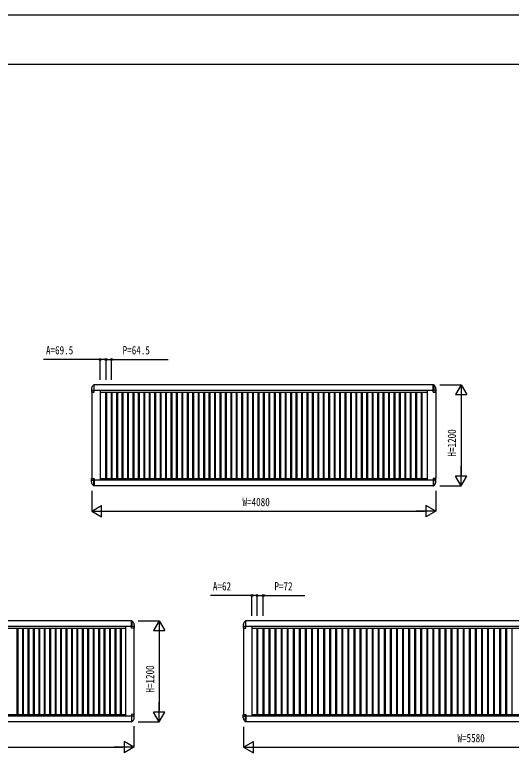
# Model space of a CAD drawing. Units: millimetres, scale not verified. Extents: x -12615 to 12615, y -8910 to 8910.
# Drawn here: x -6665 to -771, y -21 to 8910 of the extents above; entities that cross this region are included whole.
import ezdxf
from ezdxf.enums import TextEntityAlignment as Align

# ---------------------------------------------------------------- set-up
doc = ezdxf.new("R2010")
doc.units = ezdxf.units.MM
doc.header["$LTSCALE"] = 30
for name, color, linetype in [('0-2_YKK_A1', 4, 'Continuous'), ('0-3_YKK_D', 6, 'Continuous'), ('0-4_YKK_ZWAK', 7, 'Continuous')]:
    doc.layers.add(name, color=color, linetype=linetype)
doc.styles.add('ＭＳ ゴシック', font='')
doc.styles.get('ＭＳ ゴシック').set_extended_font_data('MS Gothic')

msp = doc.modelspace()

# ---------------------------------------------------------------- linework, layer by layer
at = {"layer": '0-2_YKK_A1'}
for p, q in [((-5757.44, 4478.09), (-5757.44, 4438)), ((-5730.94, 4525.3), (-5742.8, 4513.44)), ((-5725.94, 4525.3), (-5730.94, 4525.3)), ((-5730.94, 4525.3), (-5730.94, 4457)), ((-5725.94, 4437), (-5725.94, 4525.3)), ((-1698.64, 4525), (-5725.94, 4525)), ((-1703.94, 4525.3), (-1698.94, 4525.3)), ((-1703.94, 4437), (-1703.94, 4525.3)), ((-1698.94, 4525.3), (-1698.94, 4457)), ((-1698.94, 4525.3), (-1687.09, 4513.44)), ((-1672.44, 4478.09), (-1672.44, 4438)), ((-5756.44, 4437), (-5725.94, 4437)), ((-5755.44, 4457), (-5725.94, 4457)), ((-5754.94, 4437), (-5754.94, 3413)), ((-1672.44, 4457), (-5744.94, 4457)), ((-5654.94, 4457), (-5654.94, 3393)), ((-5654.94, 4437), (-1774.94, 4437)), ((-5590.44, 4437), (-5590.44, 3413)), ((-5580.44, 4437), (-5580.44, 3413)), ((-5525.94, 4437), (-5525.94, 3413)), ((-5515.94, 4437), (-5515.94, 3413)), ((-5461.44, 4437), (-5461.44, 3413)), ((-5451.44, 4437), (-5451.44, 3413)), ((-5396.94, 4437), (-5396.94, 3413)), ((-5386.94, 4437), (-5386.94, 3413)), ((-5332.44, 4437), (-5332.44, 3413)), ((-5322.44, 4437), (-5322.44, 3413)), ((-5267.94, 4437), (-5267.94, 3413)), ((-5257.94, 4437), (-5257.94, 3413)), ((-5203.44, 4437), (-5203.44, 3413)), ((-5193.44, 4437), (-5193.44, 3413)), ((-5138.94, 4437), (-5138.94, 3413)), ((-5128.94, 4437), (-5128.94, 3413)), ((-5074.44, 4437), (-5074.44, 3413)), ((-5064.44, 4437), (-5064.44, 3413)), ((-5009.94, 4437), (-5009.94, 3413)), ((-4999.94, 4437), (-4999.94, 3413)), ((-4945.44, 4437), (-4945.44, 3413)), ((-4935.44, 4437), (-4935.44, 3413)), ((-4880.94, 4437), (-4880.94, 3413)), ((-4870.94, 4437), (-4870.94, 3413)), ((-4816.44, 4437), (-4816.44, 3413)), ((-4806.44, 4437), (-4806.44, 3413)), ((-4751.94, 4437), (-4751.94, 3413)), ((-4741.94, 4437), (-4741.94, 3413)), ((-4687.44, 4437), (-4687.44, 3413)), ((-4677.44, 4437), (-4677.44, 3413)), ((-4622.94, 4437), (-4622.94, 3413)), ((-4612.94, 4437), (-4612.94, 3413)), ((-4558.44, 4437), (-4558.44, 3413)), ((-4548.44, 4437), (-4548.44, 3413)), ((-4493.94, 4437), (-4493.94, 3413)), ((-4483.94, 4437), (-4483.94, 3413)), ((-4429.44, 4437), (-4429.44, 3413)), ((-4419.44, 4437), (-4419.44, 3413)), ((-4364.94, 4437), (-4364.94, 3413)), ((-4354.94, 4437), (-4354.94, 3413)), ((-4300.44, 4437), (-4300.44, 3413)), ((-4290.44, 4437), (-4290.44, 3413)), ((-4235.94, 4437), (-4235.94, 3413)), ((-4225.94, 4437), (-4225.94, 3413)), ((-4171.44, 4437), (-4171.44, 3413)), ((-4161.44, 4437), (-4161.44, 3413)), ((-4106.94, 4437), (-4106.94, 3413)), ((-4096.94, 4437), (-4096.94, 3413)), ((-4042.44, 4437), (-4042.44, 3413)), ((-4032.44, 4437), (-4032.44, 3413)), ((-3977.94, 4437), (-3977.94, 3413)), ((-3967.94, 4437), (-3967.94, 3413)), ((-3913.44, 4437), (-3913.44, 3413)), ((-3903.44, 4437), (-3903.44, 3413)), ((-3848.94, 4437), (-3848.94, 3413)), ((-3838.94, 4437), (-3838.94, 3413)), ((-3784.44, 4437), (-3784.44, 3413)), ((-3774.44, 4437), (-3774.44, 3413)), ((-3719.94, 4437), (-3719.94, 3413)), ((-3709.94, 4437), (-3709.94, 3413)), ((-3655.44, 4437), (-3655.44, 3413)), ((-3645.44, 4437), (-3645.44, 3413)), ((-3590.94, 4437), (-3590.94, 3413)), ((-3580.94, 4437), (-3580.94, 3413)), ((-3526.44, 4437), (-3526.44, 3413)), ((-3516.44, 4437), (-3516.44, 3413)), ((-3461.94, 4437), (-3461.94, 3413)), ((-3451.94, 4437), (-3451.94, 3413)), ((-3397.44, 4437), (-3397.44, 3413)), ((-3387.44, 4437), (-3387.44, 3413)), ((-3332.94, 4437), (-3332.94, 3413)), ((-3322.94, 4437), (-3322.94, 3413)), ((-3268.44, 4437), (-3268.44, 3413)), ((-3258.44, 4437), (-3258.44, 3413)), ((-3203.94, 4437), (-3203.94, 3413)), ((-3193.94, 4437), (-3193.94, 3413)), ((-3139.44, 4437), (-3139.44, 3413)), ((-3129.44, 4437), (-3129.44, 3413)), ((-3074.94, 4437), (-3074.94, 3413)), ((-3064.94, 4437), (-3064.94, 3413)), ((-3010.44, 4437), (-3010.44, 3413)), ((-3000.44, 4437), (-3000.44, 3413)), ((-2945.94, 4437), (-2945.94, 3413)), ((-2935.94, 4437), (-2935.94, 3413)), ((-2881.44, 4437), (-2881.44, 3413)), ((-2871.44, 4437), (-2871.44, 3413)), ((-2816.94, 4437), (-2816.94, 3413)), ((-2806.94, 4437), (-2806.94, 3413)), ((-2752.44, 4437), (-2752.44, 3413)), ((-2742.44, 4437), (-2742.44, 3413)), ((-2687.94, 4437), (-2687.94, 3413)), ((-2677.94, 4437), (-2677.94, 3413)), ((-2623.44, 4437), (-2623.44, 3413)), ((-2613.44, 4437), (-2613.44, 3413)), ((-2558.94, 4437), (-2558.94, 3413)), ((-2548.94, 4437), (-2548.94, 3413)), ((-2494.44, 4437), (-2494.44, 3413)), ((-2484.44, 4437), (-2484.44, 3413)), ((-2429.94, 4437), (-2429.94, 3413)), ((-2419.94, 4437), (-2419.94, 3413)), ((-2365.44, 4437), (-2365.44, 3413)), ((-2355.44, 4437), (-2355.44, 3413)), ((-2300.94, 4437), (-2300.94, 3413)), ((-2290.94, 4437), (-2290.94, 3413)), ((-2236.44, 4437), (-2236.44, 3413)), ((-2226.44, 4437), (-2226.44, 3413)), ((-2171.94, 4437), (-2171.94, 3413)), ((-2161.94, 4437), (-2161.94, 3413)), ((-2107.44, 4437), (-2107.44, 3413)), ((-2097.44, 4437), (-2097.44, 3413)), ((-2042.94, 4437), (-2042.94, 3413)), ((-2032.94, 4437), (-2032.94, 3413)), ((-1978.44, 4437), (-1978.44, 3413)), ((-1968.44, 4437), (-1968.44, 3413)), ((-1913.94, 4437), (-1913.94, 3413)), ((-1903.94, 4437), (-1903.94, 3413)), ((-1849.44, 4437), (-1849.44, 3413)), ((-1839.44, 4437), (-1839.44, 3413)), ((-1774.94, 4457), (-1774.94, 3393)), ((-1674.44, 4457), (-1703.94, 4457)), ((-1703.94, 4437), (-1673.44, 4437)), ((-1673.44, 4437), (-1703.94, 4437)), ((-1674.94, 4437), (-1674.94, 3413)), ((-5757.44, 3371.91), (-5757.44, 3412)), ((-5756.44, 3413), (-5725.94, 3413)), ((-5725.94, 3413), (-5725.94, 3324.7)), ((-5654.94, 3413), (-1774.94, 3413)), ((-1703.94, 3413), (-1673.44, 3413)), ((-1673.44, 3413), (-1703.94, 3413)), ((-1703.94, 3413), (-1703.94, 3324.7)), ((-1672.44, 3371.91), (-1672.44, 3412)), ((-5755.44, 3393), (-5725.94, 3393)), ((-1672.44, 3393), (-5744.94, 3393)), ((-5730.94, 3324.7), (-5742.8, 3336.56)), ((-5730.94, 3324.7), (-5730.94, 3393)), ((-5725.94, 3324.7), (-5730.94, 3324.7)), ((-1698.64, 3325), (-5725.94, 3325)), ((-1674.44, 3393), (-1703.94, 3393)), ((-1703.94, 3324.7), (-1698.94, 3324.7)), ((-1698.94, 3324.7), (-1698.94, 3393)), ((-1698.94, 3324.7), (-1687.09, 3336.56)), ((-5283.94, 1725), (-10505.94, 1725)), ((-5283.94, 1725.3), (-5278.94, 1725.3)), ((-5283.94, 1637), (-5283.94, 1725.3)), ((-5278.94, 1725.3), (-5278.94, 1657)), ((-5278.94, 1725.3), (-5267.09, 1713.44)), ((-3930.94, 1725.3), (-3942.8, 1713.44)), ((-3925.94, 1725.3), (-3930.94, 1725.3)), ((-3930.94, 1725.3), (-3930.94, 1657)), ((-3925.94, 1637), (-3925.94, 1725.3)), ((1601.36, 1725), (-3925.94, 1725)), ((-5264.94, 1657), (-10524.94, 1657)), ((-10434.94, 1637), (-5354.94, 1637)), ((-6642.19, 1637), (-6642.19, 613)), ((-6632.19, 1637), (-6632.19, 613)), ((-6577.69, 1637), (-6577.69, 613)), ((-6567.69, 1637), (-6567.69, 613)), ((-6513.19, 1637), (-6513.19, 613)), ((-6503.19, 1637), (-6503.19, 613)), ((-6448.69, 1637), (-6448.69, 613)), ((-6438.69, 1637), (-6438.69, 613)), ((-6384.19, 1637), (-6384.19, 613)), ((-6374.19, 1637), (-6374.19, 613)), ((-6319.69, 1637), (-6319.69, 613)), ((-6309.69, 1637), (-6309.69, 613)), ((-6255.19, 1637), (-6255.19, 613)), ((-6245.19, 1637), (-6245.19, 613)), ((-6190.69, 1637), (-6190.69, 613)), ((-6180.69, 1637), (-6180.69, 613)), ((-6126.19, 1637), (-6126.19, 613)), ((-6116.19, 1637), (-6116.19, 613)), ((-6061.69, 1637), (-6061.69, 613)), ((-6051.69, 1637), (-6051.69, 613)), ((-5997.19, 1637), (-5997.19, 613)), ((-5987.19, 1637), (-5987.19, 613)), ((-5932.69, 1637), (-5932.69, 613)), ((-5922.69, 1637), (-5922.69, 613)), ((-5868.19, 1637), (-5868.19, 613)), ((-5858.19, 1637), (-5858.19, 613)), ((-5803.69, 1637), (-5803.69, 613)), ((-5793.69, 1637), (-5793.69, 613)), ((-5739.19, 1637), (-5739.19, 613)), ((-5729.19, 1637), (-5729.19, 613)), ((-5674.69, 1637), (-5674.69, 613)), ((-5664.69, 1637), (-5664.69, 613)), ((-5610.19, 1637), (-5610.19, 613)), ((-5600.19, 1637), (-5600.19, 613)), ((-5545.69, 1637), (-5545.69, 613)), ((-5535.69, 1637), (-5535.69, 613)), ((-5481.19, 1637), (-5481.19, 613)), ((-5471.19, 1637), (-5471.19, 613)), ((-5416.69, 1637), (-5416.69, 613)), ((-5406.69, 1637), (-5406.69, 613)), ((-5354.94, 1657), (-5354.94, 593)), ((-5254.44, 1657), (-5283.94, 1657)), ((-5253.44, 1637), (-5283.94, 1637)), ((-5254.94, 1637), (-5254.94, 613)), ((-5252.44, 1678.09), (-5252.44, 1638)), ((-3957.44, 1678.09), (-3957.44, 1638)), ((-3956.44, 1637), (-3925.94, 1637)), ((-3955.44, 1657), (-3925.94, 1657)), ((-3954.94, 1637), (-3954.94, 613)), ((1627.56, 1657), (-3944.94, 1657)), ((-3854.94, 1657), (-3854.94, 593)), ((-3854.94, 1637), (1525.06, 1637)), ((-3797.94, 1637), (-3797.94, 613)), ((-3787.94, 1637), (-3787.94, 613)), ((-3725.94, 1637), (-3725.94, 613)), ((-3715.94, 1637), (-3715.94, 613)), ((-3653.94, 1637), (-3653.94, 613)), ((-3643.94, 1637), (-3643.94, 613)), ((-3581.94, 1637), (-3581.94, 613)), ((-3571.94, 1637), (-3571.94, 613)), ((-3509.94, 1637), (-3509.94, 613)), ((-3499.94, 1637), (-3499.94, 613)), ((-3437.94, 1637), (-3437.94, 613)), ((-3427.94, 1637), (-3427.94, 613)), ((-3365.94, 1637), (-3365.94, 613)), ((-3355.94, 1637), (-3355.94, 613)), ((-3293.94, 1637), (-3293.94, 613)), ((-3283.94, 1637), (-3283.94, 613)), ((-3221.94, 1637), (-3221.94, 613)), ((-3211.94, 1637), (-3211.94, 613)), ((-3149.94, 1637), (-3149.94, 613)), ((-3139.94, 1637), (-3139.94, 613)), ((-3077.94, 1637), (-3077.94, 613)), ((-3067.94, 1637), (-3067.94, 613)), ((-3005.94, 1637), (-3005.94, 613)), ((-2995.94, 1637), (-2995.94, 613)), ((-2933.94, 1637), (-2933.94, 613)), ((-2923.94, 1637), (-2923.94, 613)), ((-2861.94, 1637), (-2861.94, 613)), ((-2851.94, 1637), (-2851.94, 613)), ((-2789.94, 1637), (-2789.94, 613)), ((-2779.94, 1637), (-2779.94, 613)), ((-2717.94, 1637), (-2717.94, 613)), ((-2707.94, 1637), (-2707.94, 613)), ((-2645.94, 1637), (-2645.94, 613)), ((-2635.94, 1637), (-2635.94, 613)), ((-2573.94, 1637), (-2573.94, 613)), ((-2563.94, 1637), (-2563.94, 613)), ((-2501.94, 1637), (-2501.94, 613)), ((-2491.94, 1637), (-2491.94, 613)), ((-2429.94, 1637), (-2429.94, 613)), ((-2419.94, 1637), (-2419.94, 613)), ((-2357.94, 1637), (-2357.94, 613)), ((-2347.94, 1637), (-2347.94, 613)), ((-2285.94, 1637), (-2285.94, 613)), ((-2275.94, 1637), (-2275.94, 613)), ((-2213.94, 1637), (-2213.94, 613)), ((-2203.94, 1637), (-2203.94, 613)), ((-2141.94, 1637), (-2141.94, 613)), ((-2131.94, 1637), (-2131.94, 613)), ((-2069.94, 1637), (-2069.94, 613)), ((-2059.94, 1637), (-2059.94, 613)), ((-1997.94, 1637), (-1997.94, 613)), ((-1987.94, 1637), (-1987.94, 613)), ((-1925.94, 1637), (-1925.94, 613)), ((-1915.94, 1637), (-1915.94, 613)), ((-1853.94, 1637), (-1853.94, 613)), ((-1843.94, 1637), (-1843.94, 613)), ((-1781.94, 1637), (-1781.94, 613)), ((-1771.94, 1637), (-1771.94, 613)), ((-1709.94, 1637), (-1709.94, 613)), ((-1699.94, 1637), (-1699.94, 613)), ((-1637.94, 1637), (-1637.94, 613)), ((-1627.94, 1637), (-1627.94, 613)), ((-1565.94, 1637), (-1565.94, 613)), ((-1555.94, 1637), (-1555.94, 613)), ((-1493.94, 1637), (-1493.94, 613)), ((-1483.94, 1637), (-1483.94, 613)), ((-1421.94, 1637), (-1421.94, 613)), ((-1411.94, 1637), (-1411.94, 613)), ((-1349.94, 1637), (-1349.94, 613)), ((-1339.94, 1637), (-1339.94, 613)), ((-1277.94, 1637), (-1277.94, 613)), ((-1267.94, 1637), (-1267.94, 613)), ((-1205.94, 1637), (-1205.94, 613)), ((-1195.94, 1637), (-1195.94, 613)), ((-1133.94, 1637), (-1133.94, 613)), ((-1123.94, 1637), (-1123.94, 613)), ((-1061.94, 1637), (-1061.94, 613)), ((-1051.94, 1637), (-1051.94, 613)), ((-989.94, 1637), (-989.94, 613)), ((-979.94, 1637), (-979.94, 613)), ((-917.94, 1637), (-917.94, 613)), ((-907.94, 1637), (-907.94, 613)), ((-845.94, 1637), (-845.94, 613)), ((-835.94, 1637), (-835.94, 613)), ((-773.94, 1637), (-773.94, 613)), ((-5264.94, 593), (-10524.94, 593)), ((-10434.94, 613), (-5354.94, 613)), ((-5253.44, 613), (-5283.94, 613)), ((-5283.94, 613), (-5283.94, 524.7)), ((-5254.44, 593), (-5283.94, 593)), ((-5278.94, 524.7), (-5278.94, 593)), ((-5278.94, 524.7), (-5267.09, 536.56)), ((-5252.44, 571.91), (-5252.44, 612)), ((-3957.44, 571.91), (-3957.44, 612)), ((-3956.44, 613), (-3925.94, 613)), ((-3955.44, 593), (-3925.94, 593)), ((1627.56, 593), (-3944.94, 593)), ((-3930.94, 524.7), (-3942.8, 536.56)), ((-3930.94, 524.7), (-3930.94, 593)), ((-3925.94, 613), (-3925.94, 524.7)), ((-3854.94, 613), (1525.06, 613)), ((-5283.94, 525), (-10505.94, 525)), ((-5283.94, 524.7), (-5278.94, 524.7)), ((-3925.94, 524.7), (-3930.94, 524.7)), ((1601.36, 525), (-3925.94, 525))]:
    msp.add_line(p, q, dxfattribs=at)
for centre, radius, start, end in [((-5707.44, 4478.09), 50, 135, 180), ((-1722.44, 4478.09), 50, 0, 45), ((-5756.44, 4438), 1, 180, 270), ((-1673.44, 4438), 1, 270, 0), ((-5756.44, 3412), 1, 90, 180), ((-1673.44, 3412), 1, 0, 90), ((-5707.44, 3371.91), 50, 180, 225), ((-1722.44, 3371.91), 50, 315, 0), ((-5302.44, 1678.09), 50, 0, 45), ((-3907.44, 1678.09), 50, 135, 180), ((-5253.44, 1638), 1, 270, 0), ((-3956.44, 1638), 1, 180, 270), ((-5302.44, 571.91), 50, 315, 0), ((-5253.44, 612), 1, 0, 90), ((-3956.44, 612), 1, 90, 180), ((-3907.44, 571.91), 50, 180, 225)]:
    msp.add_arc(centre, radius, start, end, dxfattribs=at)
at = {"layer": '0-3_YKK_D'}
for p, q in [((-5654.94, 4585), (-5654.94, 4826)), ((-5585.44, 4585), (-5585.44, 4826)), ((-5585.44, 4585), (-5585.44, 4826)), ((-5520.94, 4585), (-5520.94, 4826)), ((-1624.94, 4525), (-1373.94, 4525)), ((-1374.94, 4525), (-1442.44, 4408.09)), ((-1374.94, 4525), (-1307.44, 4408.09)), ((-1374.94, 4525), (-1374.94, 4291.17)), ((-1442.44, 4408.09), (-1307.44, 4408.09)), ((-1374.94, 4390), (-1374.94, 3460)), ((-1374.94, 3325), (-1374.94, 3558.83)), ((-1374.94, 3325), (-1442.44, 3441.91)), ((-1307.44, 3441.91), (-1442.44, 3441.91)), ((-1374.94, 3325), (-1307.44, 3441.91)), ((-1624.94, 3325), (-1373.94, 3325)), ((-5754.94, 3265), (-5754.94, 3024)), ((-1674.94, 3265), (-1674.94, 3024)), ((-5754.94, 3025), (-5638.03, 3092.5)), ((-5638.03, 2957.5), (-5638.03, 3092.5)), ((-1674.94, 3025), (-1791.85, 3092.5)), ((-1791.85, 3092.5), (-1791.85, 2957.5)), ((-5754.94, 3025), (-5638.03, 2957.5)), ((-5754.94, 3025), (-5521.11, 3025)), ((-5619.94, 3025), (-1809.94, 3025)), ((-1674.94, 3025), (-1908.77, 3025)), ((-1674.94, 3025), (-1791.85, 2957.5)), ((-3854.94, 1785), (-3854.94, 2026)), ((-3792.94, 1785), (-3792.94, 2026)), ((-3792.94, 1785), (-3792.94, 2026)), ((-3720.94, 1785), (-3720.94, 2026)), ((-5204.94, 1725), (-4953.94, 1725)), ((-4954.94, 1725), (-5022.44, 1608.09)), ((-4954.94, 1725), (-4887.44, 1608.09)), ((-4954.94, 1725), (-4954.94, 1491.17)), ((-5022.44, 1608.09), (-4887.44, 1608.09)), ((-4954.94, 1590), (-4954.94, 660)), ((-4954.94, 525), (-4954.94, 758.83)), ((-4954.94, 525), (-5022.44, 641.91)), ((-4887.44, 641.91), (-5022.44, 641.91)), ((-4954.94, 525), (-4887.44, 641.91)), ((-5254.94, 475), (-5254.94, 224)), ((-5204.94, 525), (-4953.94, 525)), ((-3954.94, 465), (-3954.94, 224)), ((-5254.94, 225), (-5371.85, 292.5)), ((-5371.85, 292.5), (-5371.85, 157.5)), ((-3954.94, 225), (-3838.03, 292.5)), ((-3838.03, 157.5), (-3838.03, 292.5)), ((-10399.94, 225), (-5389.94, 225)), ((-5254.94, 225), (-5488.77, 225)), ((-5254.94, 225), (-5371.85, 157.5)), ((-3954.94, 225), (-3838.03, 157.5)), ((-3954.94, 225), (-3721.11, 225)), ((-3819.94, 225), (1490.06, 225))]:
    msp.add_line(p, q, dxfattribs=at)
for points in [[(-5585.44, 4825), (-5654.94, 4825), (-6328.14, 4825)], [(-5585.44, 4825), (-5520.94, 4825), (-4847.74, 4825)], [(-3792.94, 2025), (-3854.94, 2025), (-4348.14, 2025)], [(-3792.94, 2025), (-3720.94, 2025), (-3227.74, 2025)]]:
    msp.add_lwpolyline(points, dxfattribs=at)
for centre in [(-5654.94, 4825), (-5585.44, 4825), (-5585.44, 4825), (-5520.94, 4825), (-3854.94, 2025), (-3792.94, 2025), (-3792.94, 2025), (-3720.94, 2025)]:
    msp.add_circle(centre, 12.75, dxfattribs=at)
at = {"layer": '0-4_YKK_ZWAK'}
msp.add_line((11685.06, 8325), (-11714.94, 8325), dxfattribs=at)
msp.add_lwpolyline([(-12615, -8910), (12615, -8910), (12615, 8910), (-12615, 8910)], close=True, dxfattribs=at)

# ---------------------------------------------------------------- texts
at = {"layer": '0-3_YKK_D', "style": 'ＭＳ ゴシック', "width": 0.8}
for s, p in [('A=69.5', (-6298.14, 4855)), ('P=64.5', (-5388.94, 4855)), ('W=4080', (-3966.94, 3055)), ('A=62', (-4318.14, 2055)), ('P=72', (-3588.94, 2055)), ('W=5580', (-1416.94, 255))]:
    msp.add_text(s, height=98.97, dxfattribs=at).set_placement(p, align=Align.BOTTOM_LEFT)
for p in [(-1404.94, 3673), (-4984.94, 873)]:
    msp.add_text('H=1200', height=98.97, rotation=90, dxfattribs=at).set_placement(p, align=Align.BOTTOM_LEFT)

doc.saveas('drawing.dxf')
